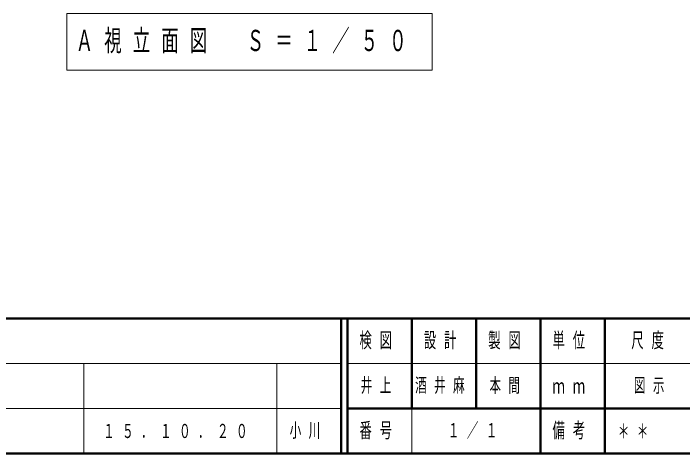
# Model space of a CAD drawing. Units: millimetres on the paper, scale 1:50. Extents: x -385 to 0, y -594 to 267.
# Drawn here: x -294.4 to -190.4, y -297 to -228.6 of the extents above; entities that cross this region are included whole.
import ezdxf

# ---------------------------------------------------------------- set-up
doc = ezdxf.new("R2010")
doc.units = ezdxf.units.MM
doc.layers.add('LY_1', color=140, linetype='Continuous', lineweight=50)
doc.styles.add('ＭＳ ゴシック', font='')
doc.styles.get('ＭＳ ゴシック').set_extended_font_data('MS Gothic')

msp = doc.modelspace()

# ---------------------------------------------------------------- linework, layer by layer
at = {"layer": 'LY_1', "color": 7, "lineweight": 13}
for p, q in [((-286.139, -228.61), (-286.139, -237.41)), ((-229.339, -228.61), (-286.139, -228.61)), ((-229.339, -237.41), (-229.339, -228.61)), ((-286.139, -237.41), (-229.339, -237.41)), ((-385, -283), (-243.5, -283)), ((-283.5, -283), (-283.5, -297)), ((-253.5, -283), (-253.5, -297)), ((-242.5, -283), (-187.5, -283)), ((-385, -290), (-243.5, -290)), ((-232.5, -290), (-232.5, -297))]:
    msp.add_line(p, q, dxfattribs=at)
at = {"layer": 'LY_1', "color": 7}
for p, q in [((-385, -276), (0, -276)), ((-385, -297), (0, -297))]:
    msp.add_line(p, q, dxfattribs=at)
at = {"layer": 'LY_1'}
for p, q in [((-243.5, -276), (-243.5, -297)), ((-242.5, -276), (-242.5, -297)), ((-232.5, -276), (-232.5, -290)), ((-222.5, -276), (-222.5, -290)), ((-212.5, -276), (-212.5, -297)), ((-202.5, -276), (-202.5, -290)), ((-242.5, -290), (0, -290)), ((-202.5, -290), (-202.5, -297))]:
    msp.add_line(p, q, dxfattribs=at)

# ---------------------------------------------------------------- texts
at = {"layer": 'LY_1', "color": 7, "style": 'ＭＳ ゴシック'}
for s, insert, char_height, attachment_point in [('\\T1.64;\\W0.6;Ａ視立面図\u3000Ｓ＝１／５０', (-284.739, -233.01), 3.299, 4), ('\\T1.64;\\W0.6;検図', (-237.5, -279.5), 2.346, 5), ('\\T1.64;\\W0.6;設計', (-227.5, -279.5), 2.346, 5), ('\\T1.64;\\W0.6;製図', (-217.5, -279.5), 2.346, 5), ('\\T1.64;\\W0.6;単位', (-207.5, -279.5), 2.346, 5), ('\\T1.64;\\W0.6;尺度', (-195.25, -279.5), 2.346, 5), ('\\T1.64;\\W0.6;井上', (-237.5, -286.5), 2.199, 5), ('\\T1.64;\\W0.6;酒井麻', (-232, -286.5), 2.199, 4), ('\\T1.64;\\W0.6;本間', (-217.5, -286.5), 2.199, 5), ('\\T1.64;\\W0.6;ｍｍ', (-207.5, -286.5), 2.346, 5), ('\\T1.64;\\W0.6;図示', (-198, -286.5), 2.199, 4), ('\\T1.64;\\W0.6;小川', (-251.5, -293.5), 2.199, 4), ('\\T1.64;\\W0.6;番号', (-237.5, -293.5), 2.346, 5), ('\\T1.64;\\W0.6;１／１', (-222.5, -293.5), 2.199, 5), ('\\T1.64;\\W0.6;備考', (-207.5, -293.5), 2.346, 5), ('\\T1.64;\\W0.6;１５．１０．２０', (-280.5, -293.5), 2.199, 4), ('\\T1.64;\\W0.6;＊＊', (-200.5, -293.5), 2.199, 4)]:
    msp.add_mtext(s, dxfattribs=dict(at, insert=insert, char_height=char_height, attachment_point=attachment_point))

doc.saveas('drawing.dxf')
